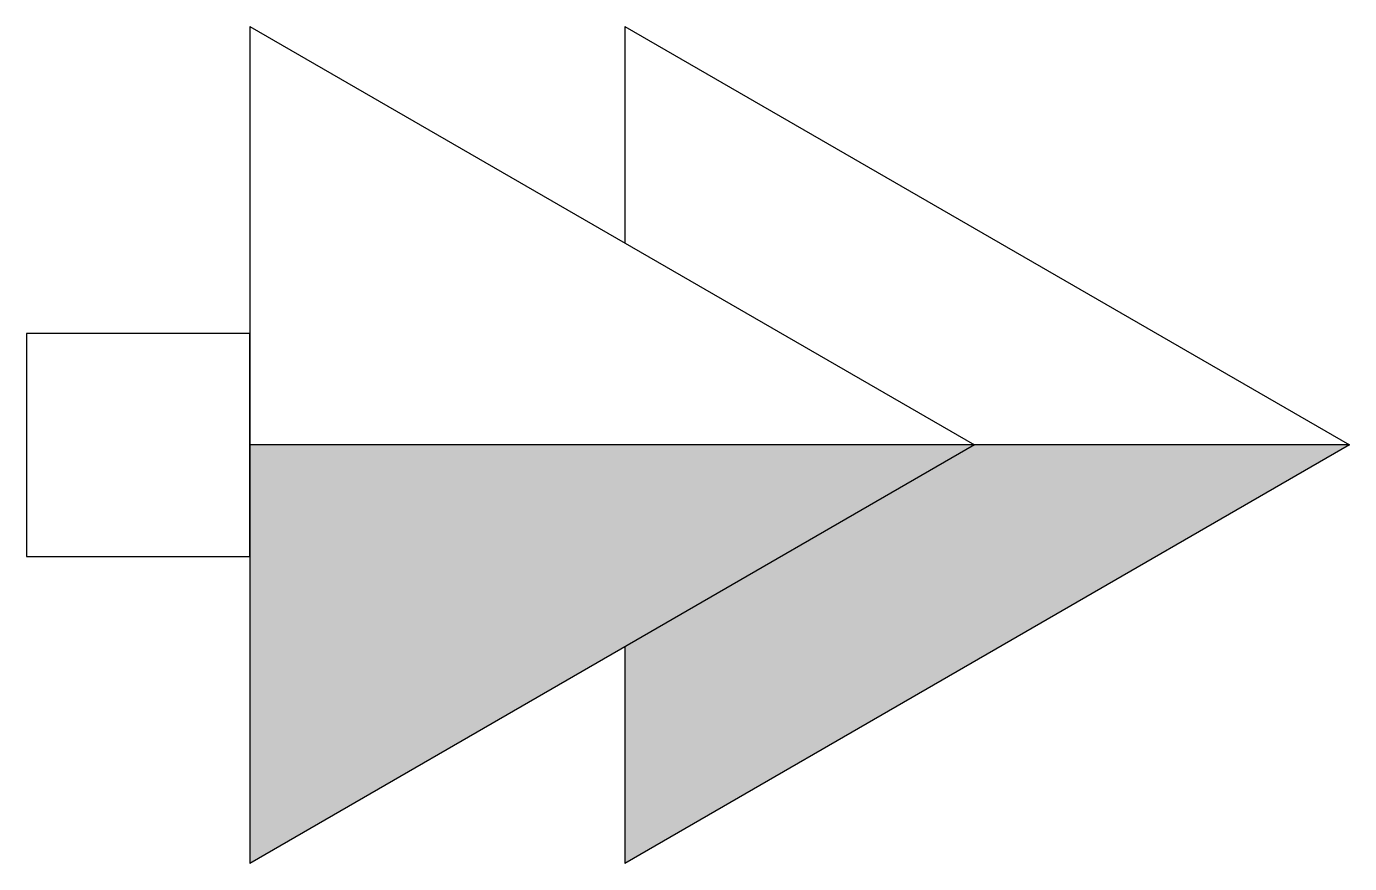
# Model space of a CAD drawing. Header units: millimetres. Extents: x -3094.291 to -3093.817, y 3747.066 to 3747.366.
import ezdxf

# ---------------------------------------------------------------- set-up
doc = ezdxf.new("R2010")
doc.units = ezdxf.units.MM
doc.header["$LTSCALE"] = 10
doc.layers.add('Ele_tomadas', color=2, linetype='Continuous')

msp = doc.modelspace()

# ---------------------------------------------------------------- hatches: boundary and pattern name
at = {"layer": 'Ele_tomadas'}
h = msp.add_hatch(color=1, dxfattribs=at)
h.paths.add_polyline_path([(-3094.21116, 3747.21631), (-3094.21116, 3747.06631), (-3093.95135, 3747.21631)])
h.paths.add_polyline_path([(-3093.95135, 3747.21631), (-3094.07675, 3747.14391), (-3094.07675, 3747.06631), (-3093.81694, 3747.21631)])

# ---------------------------------------------------------------- linework, layer by layer
at = {"layer": 'Ele_tomadas', "color": 3}
for p, q in [((-3094.21116, 3747.36631), (-3093.95135, 3747.21631)), ((-3094.21116, 3747.36631), (-3094.21116, 3747.06631)), ((-3094.07675, 3747.36631), (-3093.81694, 3747.21631)), ((-3094.07675, 3747.36631), (-3094.07675, 3747.28871)), ((-3093.95135, 3747.21631), (-3094.21116, 3747.06631)), ((-3093.81694, 3747.21631), (-3094.07675, 3747.06631)), ((-3094.07675, 3747.14391), (-3094.07675, 3747.06631))]:
    msp.add_line(p, q, dxfattribs=at)
at = {"layer": 'Ele_tomadas', "color": 1}
msp.add_line((-3093.81694, 3747.21631), (-3094.21116, 3747.21631), dxfattribs=at)
at = {"layer": 'Ele_tomadas', "color": 3}
msp.add_lwpolyline([(-3094.29116, 3747.17631), (-3094.21116, 3747.17631), (-3094.21116, 3747.25631), (-3094.29116, 3747.25631)], close=True, dxfattribs=at)

doc.saveas('drawing.dxf')
